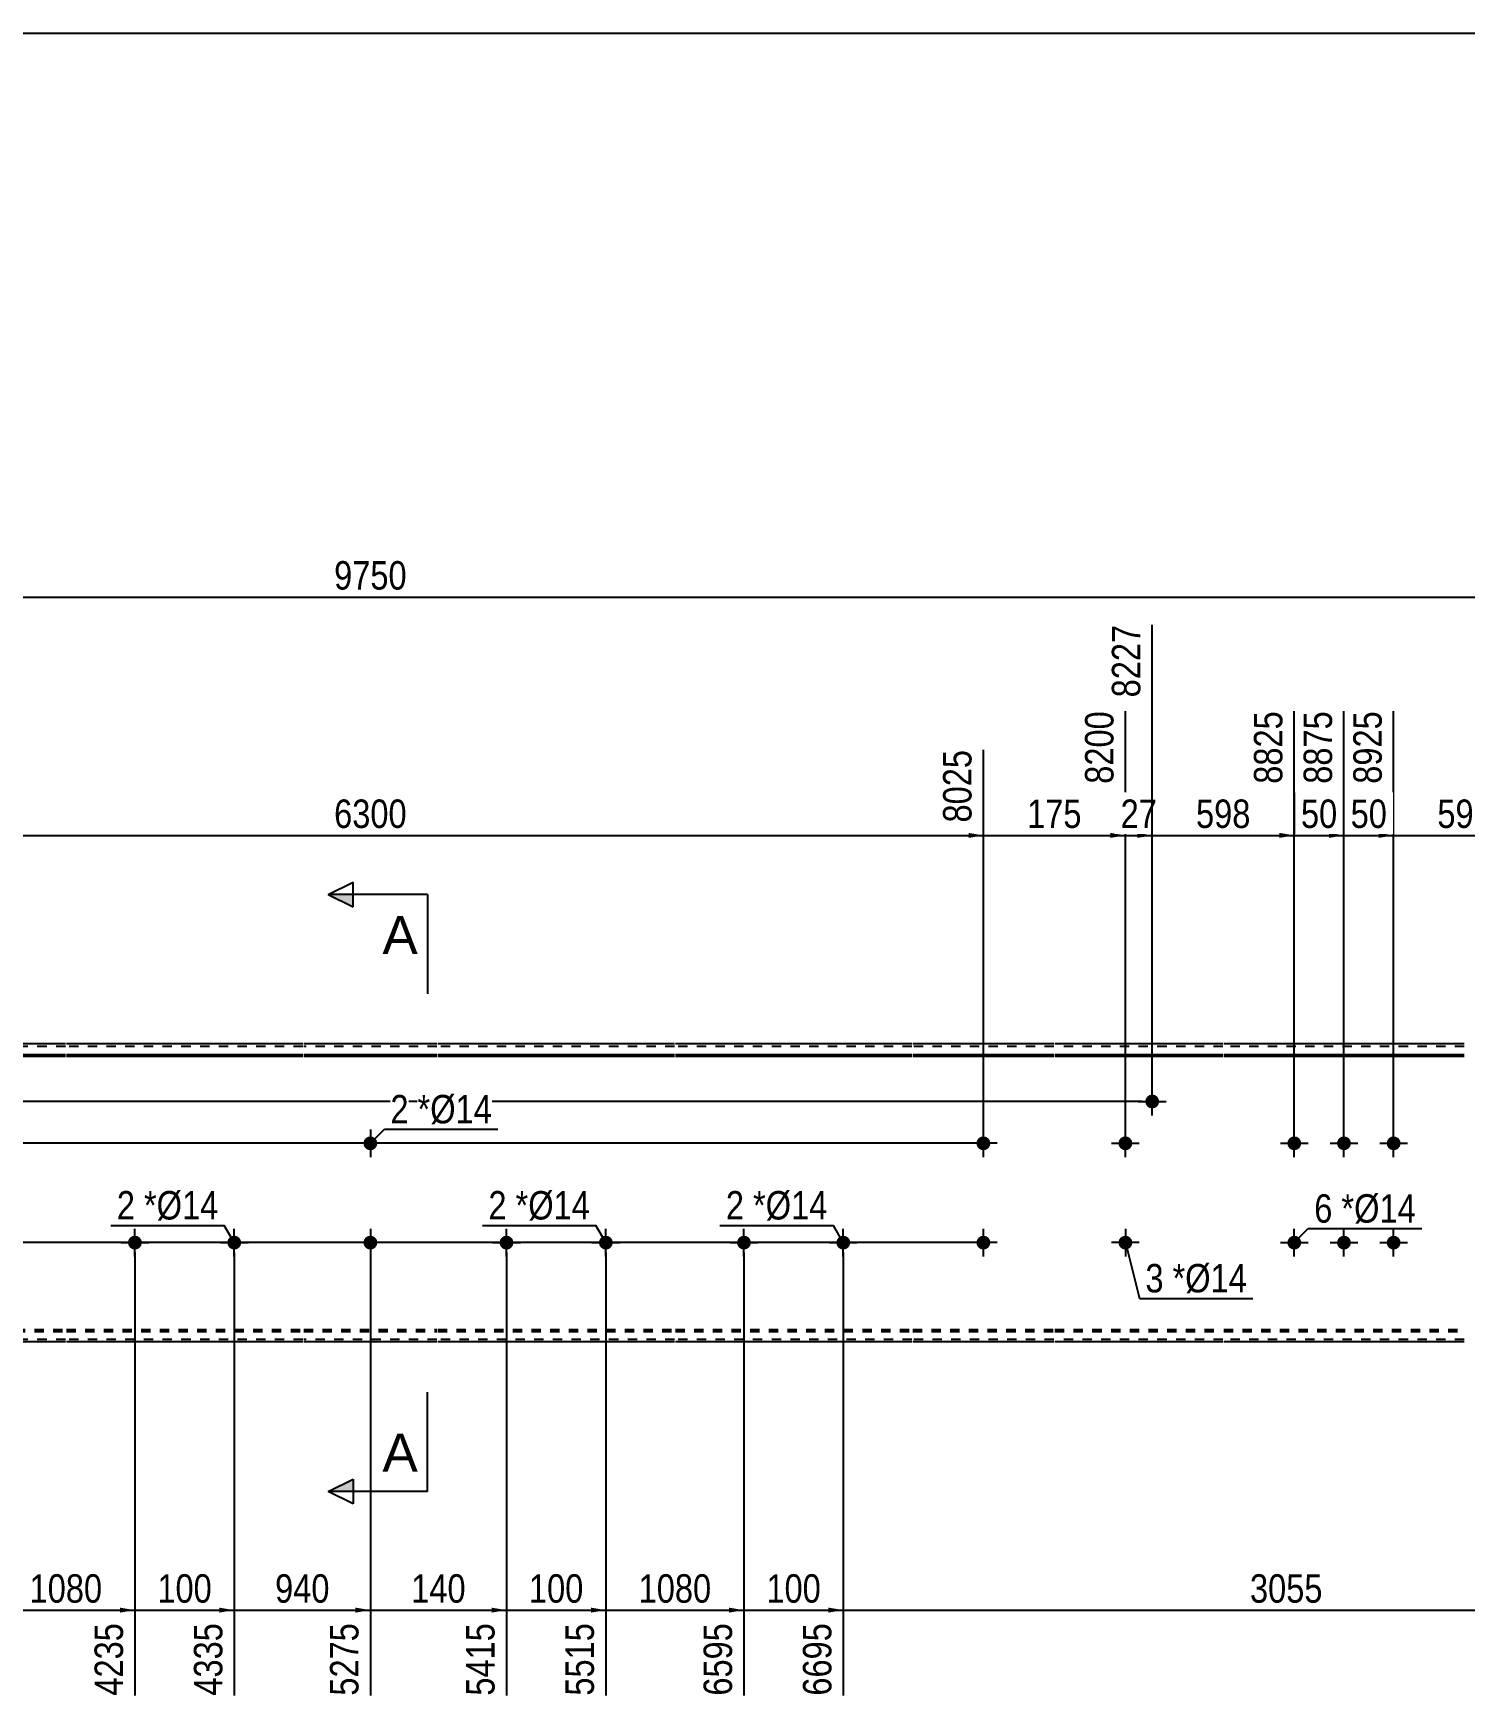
# Model space of a CAD drawing. Header units: millimetres. Extents: x -71 to 331, y -160 to 117.
# Drawn here: x 102.9 to 246.9, y -51.2 to 116.8 of the extents above; entities that cross this region are included whole.
import ezdxf

# ---------------------------------------------------------------- set-up
doc = ezdxf.new("R2010")
doc.units = ezdxf.units.MM
doc.linetypes.add('DXK_LINE_DOT1', pattern=[1.8814, 0.9407, -0.9407])
doc.styles.add('Arial', font='ARIAL.TTF', dxfattribs={"height": 0.2})
doc.styles.add('Arial Narrow', font='ARIALN.TTF', dxfattribs={"height": 0.2})

# ---------------------------------------------------------------- blocks, each defined once
blk = doc.blocks.new('Unknown-629084206-2176')
at = {"color": 5, "linetype": 'Continuous'}
blk.add_line((331.25, 116.75), (-68.75, 116.75), dxfattribs=at)
blk = doc.blocks.new('Part-629084206-1218 - 1203')
at = {"color": 2, "linetype": 'Continuous'}
for p, q in [((106.07, 15), (82.27, 15)), ((82.27, 13.94), (106.07, 13.94)), ((82.27, 13.76), (106.07, 13.76)), ((129.97, 15), (106.17, 15)), ((106.17, 13.94), (129.97, 13.94)), ((106.17, 13.76), (129.97, 13.76)), ((143.47, 15), (130.07, 15)), ((130.07, 13.94), (143.47, 13.94)), ((130.07, 13.76), (143.47, 13.76)), ((167.37, 15), (143.57, 15)), ((143.57, 13.94), (167.37, 13.94)), ((143.57, 13.76), (167.37, 13.76)), ((191.27, 15), (167.47, 15)), ((167.47, 13.94), (191.27, 13.94)), ((167.47, 13.76), (191.27, 13.76)), ((205.57, 15), (191.37, 15)), ((191.37, 13.94), (205.57, 13.94)), ((191.37, 13.76), (205.57, 13.76)), ((222.56, 15), (205.67, 15)), ((205.67, 13.94), (222.56, 13.94)), ((205.67, 13.76), (222.56, 13.76)), ((246.85, 15), (222.66, 15)), ((222.66, 13.94), (246.85, 13.94)), ((222.66, 13.76), (246.85, 13.76)), ((106.07, -15), (82.27, -15)), ((129.97, -15), (106.17, -15)), ((143.47, -15), (130.07, -15)), ((167.37, -15), (143.57, -15)), ((191.27, -15), (167.47, -15)), ((205.57, -15), (191.37, -15)), ((222.56, -15), (205.67, -15)), ((246.85, -15), (222.66, -15))]:
    blk.add_line(p, q, dxfattribs=at)
at = {"color": 7, "linetype": 'DXK_LINE_DOT1'}
for p, q in [((106.07, 14.75), (82.27, 14.75)), ((129.97, 14.75), (106.17, 14.75)), ((143.47, 14.75), (130.07, 14.75)), ((167.37, 14.75), (143.57, 14.75)), ((191.27, 14.75), (167.47, 14.75)), ((205.57, 14.75), (191.37, 14.75)), ((222.56, 14.75), (205.67, 14.75)), ((246.85, 14.75), (222.66, 14.75)), ((82.27, -13.76), (106.07, -13.76)), ((82.27, -13.94), (106.07, -13.94)), ((106.07, -14.75), (82.27, -14.75)), ((106.17, -13.76), (129.97, -13.76)), ((106.17, -13.94), (129.97, -13.94)), ((129.97, -14.75), (106.17, -14.75)), ((130.07, -13.76), (143.47, -13.76)), ((130.07, -13.94), (143.47, -13.94)), ((143.47, -14.75), (130.07, -14.75)), ((143.57, -13.76), (167.37, -13.76)), ((143.57, -13.94), (167.37, -13.94)), ((167.37, -14.75), (143.57, -14.75)), ((167.47, -13.76), (191.27, -13.76)), ((167.47, -13.94), (191.27, -13.94)), ((191.27, -14.75), (167.47, -14.75)), ((191.37, -13.76), (205.57, -13.76)), ((191.37, -13.94), (205.57, -13.94)), ((205.57, -14.75), (191.37, -14.75)), ((205.67, -13.76), (222.56, -13.76)), ((205.67, -13.94), (222.56, -13.94)), ((222.56, -14.75), (205.67, -14.75)), ((222.66, -13.76), (246.85, -13.76)), ((222.66, -13.94), (246.85, -13.94)), ((246.85, -14.75), (222.66, -14.75))]:
    blk.add_line(p, q, dxfattribs=at)
blk = doc.blocks.new('Bolt-629084206-1225 - 1203')
at = {"linetype": 'Continuous'}
for points in [[(113.07, -4.3, -1), (113.07, -5.7, -1)], [(123.07, -4.3, -1), (123.07, -5.7, -1)]]:
    blk.add_hatch(color=3, dxfattribs=at).paths.add_polyline_path(points)
at = {"color": 3, "linetype": 'Continuous'}
for p, q in [((111.67, -5), (114.47, -5)), ((113.07, -6.4), (113.07, -3.6)), ((121.67, -5), (124.47, -5)), ((123.07, -6.4), (123.07, -3.6))]:
    blk.add_line(p, q, dxfattribs=at)
blk = doc.blocks.new('Bolt-629084206-1226 - 1203')
at = {"linetype": 'Continuous'}
for points in [[(150.47, -4.3, -1), (150.47, -5.7, -1)], [(160.47, -4.3, -1), (160.47, -5.7, -1)]]:
    blk.add_hatch(color=3, dxfattribs=at).paths.add_polyline_path(points)
at = {"color": 3, "linetype": 'Continuous'}
for p, q in [((149.07, -5), (151.87, -5)), ((150.47, -6.4), (150.47, -3.6)), ((159.07, -5), (161.87, -5)), ((160.47, -6.4), (160.47, -3.6))]:
    blk.add_line(p, q, dxfattribs=at)
blk = doc.blocks.new('Bolt-629084206-1227 - 1203')
at = {"linetype": 'Continuous'}
for points in [[(174.37, -4.3, -1), (174.37, -5.7, -1)], [(184.37, -4.3, -1), (184.37, -5.7, -1)]]:
    blk.add_hatch(color=3, dxfattribs=at).paths.add_polyline_path(points)
at = {"color": 3, "linetype": 'Continuous'}
for p, q in [((172.97, -5), (175.77, -5)), ((174.37, -6.4), (174.37, -3.6)), ((182.97, -5), (185.77, -5)), ((184.37, -6.4), (184.37, -3.6))]:
    blk.add_line(p, q, dxfattribs=at)
blk = doc.blocks.new('Bolt-629084206-1232 - 1203')
at = {"linetype": 'Continuous'}
for points in [[(229.06, 5, -1), (230.46, 5, -1)], [(234.06, 5, -1), (235.46, 5, -1)], [(239.06, 5, -1), (240.46, 5, -1)], [(229.06, -5, -1), (230.46, -5, -1)], [(234.06, -5, -1), (235.46, -5, -1)], [(239.06, -5, -1), (240.46, -5, -1)]]:
    blk.add_hatch(color=3, dxfattribs=at).paths.add_polyline_path(points)
at = {"color": 3, "linetype": 'Continuous'}
for p, q in [((229.76, 3.6), (229.76, 6.4)), ((234.76, 3.6), (234.76, 6.4)), ((239.76, 3.6), (239.76, 6.4)), ((228.36, 5), (231.16, 5)), ((233.36, 5), (236.16, 5)), ((238.36, 5), (241.16, 5)), ((228.36, -5), (231.16, -5)), ((229.76, -6.4), (229.76, -3.6)), ((233.36, -5), (236.16, -5)), ((234.76, -6.4), (234.76, -3.6)), ((238.36, -5), (241.16, -5)), ((239.76, -6.4), (239.76, -3.6))]:
    blk.add_line(p, q, dxfattribs=at)
blk = doc.blocks.new('Bolt-629084206-1233 - 1203')
at = {"linetype": 'Continuous'}
blk.add_hatch(color=3, dxfattribs=at).paths.add_polyline_path([(214.76, 9.21, -1), (216.16, 9.21, -1)])
at = {"color": 3, "linetype": 'Continuous'}
for p, q in [((215.46, 7.81), (215.46, 10.61)), ((214.06, 9.21), (216.86, 9.21))]:
    blk.add_line(p, q, dxfattribs=at)
blk = doc.blocks.new('Bolt-629084206-1234 - 1203')
at = {"linetype": 'Continuous'}
blk.add_hatch(color=3, dxfattribs=at).paths.add_polyline_path([(212.06, 5, -1), (213.46, 5, -1)])
at = {"color": 3, "linetype": 'Continuous'}
for p, q in [((212.76, 3.6), (212.76, 6.4)), ((211.36, 5), (214.16, 5))]:
    blk.add_line(p, q, dxfattribs=at)
blk = doc.blocks.new('Bolt-629084206-1235 - 1203')
at = {"linetype": 'Continuous'}
blk.add_hatch(color=3, dxfattribs=at).paths.add_polyline_path([(213.46, -5, -1), (212.06, -5, -1)])
at = {"color": 3, "linetype": 'Continuous'}
for p, q in [((214.16, -5), (211.36, -5)), ((212.76, -3.6), (212.76, -6.4))]:
    blk.add_line(p, q, dxfattribs=at)
blk = doc.blocks.new('Bolt-629084206-1239 - 1203')
at = {"linetype": 'Continuous'}
for points in [[(197.77, 5, -1), (199.17, 5, -1)], [(270.34, 5, -1), (271.74, 5, -1)]]:
    blk.add_hatch(color=3, dxfattribs=at).paths.add_polyline_path(points)
at = {"color": 3, "linetype": 'Continuous'}
for p, q in [((198.47, 3.6), (198.47, 6.4)), ((271.04, 3.6), (271.04, 6.4)), ((199.87, 5), (197.07, 5)), ((272.44, 5), (269.64, 5))]:
    blk.add_line(p, q, dxfattribs=at)
blk = doc.blocks.new('Bolt-629084206-1240 - 1203')
at = {"linetype": 'Continuous'}
for points in [[(197.77, -5, -1), (199.17, -5, -1)], [(270.34, -5, -1), (271.74, -5, -1)]]:
    blk.add_hatch(color=3, dxfattribs=at).paths.add_polyline_path(points)
at = {"color": 3, "linetype": 'Continuous'}
for p, q in [((199.87, -5), (197.07, -5)), ((198.47, -6.4), (198.47, -3.6)), ((272.44, -5), (269.64, -5)), ((271.04, -6.4), (271.04, -3.6))]:
    blk.add_line(p, q, dxfattribs=at)
blk = doc.blocks.new('Bolt-629084206-1241 - 1203')
at = {"linetype": 'Continuous'}
for points in [[(137.47, 5, -1), (136.07, 5, -1)], [(137.47, -5, -1), (136.07, -5, -1)]]:
    blk.add_hatch(color=3, dxfattribs=at).paths.add_polyline_path(points)
at = {"color": 3, "linetype": 'Continuous'}
for p, q in [((136.77, 6.4), (136.77, 3.6)), ((138.17, 5), (135.37, 5)), ((138.17, -5), (135.37, -5)), ((136.77, -3.6), (136.77, -6.4))]:
    blk.add_line(p, q, dxfattribs=at)
blk = doc.blocks.new('StraightDimension-629084206-1297 - 1203')
at = {"linetype": 'Continuous'}
blk.add_hatch(color=7, dxfattribs=at).paths.add_polyline_path([(233.26, 36.25), (234.76, 36), (233.26, 35.75)])
at = {"color": 7, "linetype": 'Continuous'}
for p, q in [((229.76, 6), (229.76, 48.51)), ((234.76, 6), (234.76, 48.51)), ((229.76, 36), (234.76, 36))]:
    blk.add_line(p, q, dxfattribs=at)
at = {"color": 0}
blk.add_wipeout([(234.68, 36.15), (234.68, 40.35), (229.83, 40.35), (229.83, 36.15)], dxfattribs=at)
at = {"color": 3, "style": 'Arial Narrow'}
blk.add_text('50', height=2.863, dxfattribs=at).set_placement((230.43, 36.75))
at = {"color": 0, "linetype": 'Continuous'}
blk.add_wipeout([(234.16, 49.11), (229.96, 49.11), (229.96, 40.6), (234.16, 40.6)], dxfattribs=at)
at = {"color": 3, "linetype": 'Continuous', "style": 'Arial Narrow'}
blk.add_text('8875', height=2.863, rotation=90.0002, dxfattribs=at).set_placement((233.56, 41.2))
blk = doc.blocks.new('StraightDimension-629084206-1301 - 1203')
at = {"linetype": 'Continuous'}
blk.add_hatch(color=7, dxfattribs=at).paths.add_polyline_path([(196.97, 36.25), (198.47, 36), (196.97, 35.75)])
at = {"color": 7, "linetype": 'Continuous'}
for p, q in [((75.08, 6), (75.08, 48.51)), ((198.47, 6), (198.47, 44.61)), ((75.08, 36), (198.47, 36))]:
    blk.add_line(p, q, dxfattribs=at)
at = {"color": 0, "linetype": 'Continuous'}
blk.add_wipeout([(197.87, 45.21), (193.67, 45.21), (193.67, 36.7), (197.87, 36.7)], dxfattribs=at)
at = {"color": 0}
blk.add_wipeout([(141.03, 36.15), (141.03, 40.35), (132.52, 40.35), (132.52, 36.15)], dxfattribs=at)
at = {"color": 3, "linetype": 'Continuous', "style": 'Arial Narrow'}
blk.add_text('8025', height=2.863, rotation=90.0002, dxfattribs=at).set_placement((197.27, 37.3))
at = {"color": 3, "style": 'Arial Narrow'}
blk.add_text('6300', height=2.863, dxfattribs=at).set_placement((133.12, 36.75))
blk = doc.blocks.new('StraightDimension-629084206-1300 - 1203')
at = {"linetype": 'Continuous'}
blk.add_hatch(color=7, dxfattribs=at).paths.add_polyline_path([(211.26, 36.25), (212.76, 36), (211.26, 35.75)])
at = {"color": 7, "linetype": 'Continuous'}
for p, q in [((212.76, 6), (212.76, 48.51)), ((198.47, 6), (198.47, 44.61)), ((198.47, 36), (212.76, 36))]:
    blk.add_line(p, q, dxfattribs=at)
at = {"color": 0}
blk.add_wipeout([(208.96, 36.15), (208.96, 40.35), (202.27, 40.35), (202.27, 36.15)], dxfattribs=at)
at = {"color": 3, "style": 'Arial Narrow'}
blk.add_text('175', height=2.863, dxfattribs=at).set_placement((202.87, 36.75))
at = {"color": 0, "linetype": 'Continuous'}
blk.add_wipeout([(212.16, 49.11), (207.96, 49.11), (207.96, 40.6), (212.16, 40.6)], dxfattribs=at)
at = {"color": 3, "linetype": 'Continuous', "style": 'Arial Narrow'}
blk.add_text('8200', height=2.863, rotation=90.0002, dxfattribs=at).set_placement((211.56, 41.2))
blk = doc.blocks.new('StraightDimension-629084206-1299 - 1203')
at = {"linetype": 'Continuous'}
blk.add_hatch(color=7, dxfattribs=at).paths.add_polyline_path([(213.96, 36.25), (215.46, 36), (213.96, 35.75)])
at = {"color": 7, "linetype": 'Continuous'}
for p, q in [((215.46, 10.21), (215.46, 57.21)), ((212.76, 6), (212.76, 48.51)), ((212.76, 36), (215.46, 36))]:
    blk.add_line(p, q, dxfattribs=at)
at = {"color": 0, "linetype": 'Continuous'}
blk.add_wipeout([(214.86, 57.81), (210.66, 57.81), (210.66, 49.3), (214.86, 49.3)], dxfattribs=at)
at = {"color": 0}
blk.add_wipeout([(216.54, 36.15), (216.54, 40.35), (211.68, 40.35), (211.68, 36.15)], dxfattribs=at)
at = {"color": 3, "linetype": 'Continuous', "style": 'Arial Narrow'}
blk.add_text('8227', height=2.863, rotation=90.0002, dxfattribs=at).set_placement((214.26, 49.9))
at = {"color": 3, "style": 'Arial Narrow'}
blk.add_text('27', height=2.863, dxfattribs=at).set_placement((212.28, 36.75))
blk = doc.blocks.new('StraightDimension-629084206-1298 - 1203')
at = {"linetype": 'Continuous'}
blk.add_hatch(color=7, dxfattribs=at).paths.add_polyline_path([(228.26, 36.25), (229.76, 36), (228.26, 35.75)])
at = {"color": 7, "linetype": 'Continuous'}
for p, q in [((215.46, 10.21), (215.46, 57.21)), ((229.76, 6), (229.76, 48.51)), ((215.46, 36), (229.76, 36))]:
    blk.add_line(p, q, dxfattribs=at)
at = {"color": 0}
blk.add_wipeout([(225.95, 36.15), (225.95, 40.35), (219.27, 40.35), (219.27, 36.15)], dxfattribs=at)
at = {"color": 3, "style": 'Arial Narrow'}
blk.add_text('598', height=2.863, dxfattribs=at).set_placement((219.87, 36.75))
at = {"color": 0, "linetype": 'Continuous'}
blk.add_wipeout([(229.16, 49.11), (224.96, 49.11), (224.96, 40.6), (229.16, 40.6)], dxfattribs=at)
at = {"color": 3, "linetype": 'Continuous', "style": 'Arial Narrow'}
blk.add_text('8825', height=2.863, rotation=90.0002, dxfattribs=at).set_placement((228.56, 41.2))
blk = doc.blocks.new('StraightDimension-629084206-1386 - 1203')
at = {"linetype": 'Continuous'}
blk.add_hatch(color=7, dxfattribs=at).paths.add_polyline_path([(182.87, -41.75), (184.37, -42), (182.87, -42.25)])
at = {"color": 7, "linetype": 'Continuous'}
for p, q in [((174.37, -6), (174.37, -50.61)), ((184.37, -6), (184.37, -50.61)), ((174.37, -42), (184.37, -42))]:
    blk.add_line(p, q, dxfattribs=at)
at = {"color": 0}
blk.add_wipeout([(182.71, -41.85), (182.71, -37.65), (176.03, -37.65), (176.03, -41.85)], dxfattribs=at)
at = {"color": 0, "linetype": 'Continuous'}
blk.add_wipeout([(183.77, -42.7), (179.57, -42.7), (179.57, -51.21), (183.77, -51.21)], dxfattribs=at)
at = {"color": 3, "style": 'Arial Narrow'}
blk.add_text('100', height=2.863, dxfattribs=at).set_placement((176.63, -41.25))
at = {"color": 3, "linetype": 'Continuous', "style": 'Arial Narrow'}
blk.add_text('6695', height=2.863, rotation=90.0002, dxfattribs=at).set_placement((183.17, -50.61))
blk = doc.blocks.new('StraightDimension-629084206-1295 - 1203')
at = {"linetype": 'Continuous'}
blk.add_hatch(color=7, dxfattribs=at).paths.add_polyline_path([(252.55, 36.25), (254.05, 36), (252.55, 35.75)])
at = {"color": 7, "linetype": 'Continuous'}
for p, q in [((239.76, 6), (239.76, 48.51)), ((254.05, 10.21), (254.05, 48.51)), ((239.76, 36), (254.05, 36))]:
    blk.add_line(p, q, dxfattribs=at)
at = {"color": 0}
blk.add_wipeout([(250.25, 36.15), (250.25, 40.35), (243.56, 40.35), (243.56, 36.15)], dxfattribs=at)
at = {"color": 3, "style": 'Arial Narrow'}
blk.add_text('598', height=2.863, dxfattribs=at).set_placement((244.16, 36.75))
at = {"color": 0, "linetype": 'Continuous'}
blk.add_wipeout([(253.45, 49.11), (249.25, 49.11), (249.25, 40.6), (253.45, 40.6)], dxfattribs=at)
at = {"color": 3, "linetype": 'Continuous', "style": 'Arial Narrow'}
blk.add_text('9523', height=2.863, rotation=90.0002, dxfattribs=at).set_placement((252.85, 41.2))
blk = doc.blocks.new('StraightDimension-629084206-1296 - 1203')
at = {"linetype": 'Continuous'}
blk.add_hatch(color=7, dxfattribs=at).paths.add_polyline_path([(238.26, 36.25), (239.76, 36), (238.26, 35.75)])
at = {"color": 7, "linetype": 'Continuous'}
for p, q in [((234.76, 6), (234.76, 48.51)), ((239.76, 6), (239.76, 48.51)), ((234.76, 36), (239.76, 36))]:
    blk.add_line(p, q, dxfattribs=at)
at = {"color": 0}
blk.add_wipeout([(239.68, 36.15), (239.68, 40.35), (234.83, 40.35), (234.83, 36.15)], dxfattribs=at)
at = {"color": 3, "style": 'Arial Narrow'}
blk.add_text('50', height=2.863, dxfattribs=at).set_placement((235.43, 36.75))
at = {"color": 0, "linetype": 'Continuous'}
blk.add_wipeout([(239.16, 49.11), (234.96, 49.11), (234.96, 40.6), (239.16, 40.6)], dxfattribs=at)
at = {"color": 3, "linetype": 'Continuous', "style": 'Arial Narrow'}
blk.add_text('8925', height=2.863, rotation=90.0002, dxfattribs=at).set_placement((238.56, 41.2))
blk = doc.blocks.new('StraightDimension-629084206-1385 - 1203')
at = {"linetype": 'Continuous'}
blk.add_hatch(color=7, dxfattribs=at).paths.add_polyline_path([(272.04, -41.75), (273.54, -42), (272.04, -42.25)])
at = {"color": 7, "linetype": 'Continuous'}
for p, q in [((184.37, -6), (184.37, -50.61)), ((273.54, -16), (273.54, -50.61)), ((184.37, -42), (273.54, -42))]:
    blk.add_line(p, q, dxfattribs=at)
at = {"color": 0}
blk.add_wipeout([(233.21, -41.85), (233.21, -37.65), (224.7, -37.65), (224.7, -41.85)], dxfattribs=at)
at = {"color": 0, "linetype": 'Continuous'}
blk.add_wipeout([(272.94, -42.7), (268.74, -42.7), (268.74, -51.21), (272.94, -51.21)], dxfattribs=at)
at = {"color": 3, "style": 'Arial Narrow'}
blk.add_text('3055', height=2.863, dxfattribs=at).set_placement((225.3, -41.25))
at = {"color": 3, "linetype": 'Continuous', "style": 'Arial Narrow'}
blk.add_text('9750', height=2.863, rotation=90.0002, dxfattribs=at).set_placement((272.34, -50.61))
blk = doc.blocks.new('StraightDimension-629084206-1387 - 1203')
at = {"linetype": 'Continuous'}
blk.add_hatch(color=7, dxfattribs=at).paths.add_polyline_path([(172.87, -41.75), (174.37, -42), (172.87, -42.25)])
at = {"color": 7, "linetype": 'Continuous'}
for p, q in [((160.47, -6), (160.47, -50.61)), ((174.37, -6), (174.37, -50.61)), ((160.47, -42), (174.37, -42))]:
    blk.add_line(p, q, dxfattribs=at)
at = {"color": 0}
blk.add_wipeout([(171.68, -41.85), (171.68, -37.65), (163.17, -37.65), (163.17, -41.85)], dxfattribs=at)
at = {"color": 0, "linetype": 'Continuous'}
blk.add_wipeout([(173.77, -42.7), (169.57, -42.7), (169.57, -51.21), (173.77, -51.21)], dxfattribs=at)
at = {"color": 3, "style": 'Arial Narrow'}
blk.add_text('1080', height=2.863, dxfattribs=at).set_placement((163.77, -41.25))
at = {"color": 3, "linetype": 'Continuous', "style": 'Arial Narrow'}
blk.add_text('6595', height=2.863, rotation=90.0002, dxfattribs=at).set_placement((173.17, -50.61))
blk = doc.blocks.new('StraightDimension-629084206-1388 - 1203')
at = {"linetype": 'Continuous'}
blk.add_hatch(color=7, dxfattribs=at).paths.add_polyline_path([(158.97, -41.75), (160.47, -42), (158.97, -42.25)])
at = {"color": 7, "linetype": 'Continuous'}
for p, q in [((150.47, -6), (150.47, -50.61)), ((160.47, -6), (160.47, -50.61)), ((150.47, -42), (160.47, -42))]:
    blk.add_line(p, q, dxfattribs=at)
at = {"color": 0}
blk.add_wipeout([(158.81, -41.85), (158.81, -37.65), (152.13, -37.65), (152.13, -41.85)], dxfattribs=at)
at = {"color": 0, "linetype": 'Continuous'}
blk.add_wipeout([(159.87, -42.7), (155.67, -42.7), (155.67, -51.21), (159.87, -51.21)], dxfattribs=at)
at = {"color": 3, "style": 'Arial Narrow'}
blk.add_text('100', height=2.863, dxfattribs=at).set_placement((152.73, -41.25))
at = {"color": 3, "linetype": 'Continuous', "style": 'Arial Narrow'}
blk.add_text('5515', height=2.863, rotation=90.0002, dxfattribs=at).set_placement((159.27, -50.61))
blk = doc.blocks.new('StraightDimension-629084206-1389 - 1203')
at = {"linetype": 'Continuous'}
blk.add_hatch(color=7, dxfattribs=at).paths.add_polyline_path([(148.97, -41.75), (150.47, -42), (148.97, -42.25)])
at = {"color": 7, "linetype": 'Continuous'}
for p, q in [((136.77, -6), (136.77, -50.61)), ((150.47, -6), (150.47, -50.61)), ((136.77, -42), (150.47, -42))]:
    blk.add_line(p, q, dxfattribs=at)
at = {"color": 0}
blk.add_wipeout([(146.96, -41.85), (146.96, -37.65), (140.28, -37.65), (140.28, -41.85)], dxfattribs=at)
at = {"color": 0, "linetype": 'Continuous'}
blk.add_wipeout([(149.87, -42.7), (145.67, -42.7), (145.67, -51.21), (149.87, -51.21)], dxfattribs=at)
at = {"color": 3, "style": 'Arial Narrow'}
blk.add_text('140', height=2.863, dxfattribs=at).set_placement((140.88, -41.25))
at = {"color": 3, "linetype": 'Continuous', "style": 'Arial Narrow'}
blk.add_text('5415', height=2.863, rotation=90.0002, dxfattribs=at).set_placement((149.27, -50.61))
blk = doc.blocks.new('StraightDimension-629084206-1390 - 1203')
at = {"linetype": 'Continuous'}
blk.add_hatch(color=7, dxfattribs=at).paths.add_polyline_path([(135.27, -41.75), (136.77, -42), (135.27, -42.25)])
at = {"color": 7, "linetype": 'Continuous'}
for p, q in [((123.07, -6), (123.07, -50.61)), ((136.77, -6), (136.77, -50.61)), ((123.07, -42), (136.77, -42))]:
    blk.add_line(p, q, dxfattribs=at)
at = {"color": 0}
blk.add_wipeout([(133.26, -41.85), (133.26, -37.65), (126.58, -37.65), (126.58, -41.85)], dxfattribs=at)
at = {"color": 0, "linetype": 'Continuous'}
blk.add_wipeout([(136.17, -42.7), (131.97, -42.7), (131.97, -51.21), (136.17, -51.21)], dxfattribs=at)
at = {"color": 3, "style": 'Arial Narrow'}
blk.add_text('940', height=2.863, dxfattribs=at).set_placement((127.18, -41.25))
at = {"color": 3, "linetype": 'Continuous', "style": 'Arial Narrow'}
blk.add_text('5275', height=2.863, rotation=90.0002, dxfattribs=at).set_placement((135.57, -50.61))
blk = doc.blocks.new('StraightDimension-629084206-1391 - 1203')
at = {"linetype": 'Continuous'}
blk.add_hatch(color=7, dxfattribs=at).paths.add_polyline_path([(121.57, -41.75), (123.07, -42), (121.57, -42.25)])
at = {"color": 7, "linetype": 'Continuous'}
for p, q in [((113.07, -6), (113.07, -50.61)), ((123.07, -6), (123.07, -50.61)), ((113.07, -42), (123.07, -42))]:
    blk.add_line(p, q, dxfattribs=at)
at = {"color": 0}
blk.add_wipeout([(121.41, -41.85), (121.41, -37.65), (114.73, -37.65), (114.73, -41.85)], dxfattribs=at)
at = {"color": 0, "linetype": 'Continuous'}
blk.add_wipeout([(122.47, -42.7), (118.27, -42.7), (118.27, -51.21), (122.47, -51.21)], dxfattribs=at)
at = {"color": 3, "style": 'Arial Narrow'}
blk.add_text('100', height=2.863, dxfattribs=at).set_placement((115.33, -41.25))
at = {"color": 3, "linetype": 'Continuous', "style": 'Arial Narrow'}
blk.add_text('4335', height=2.863, rotation=90.0002, dxfattribs=at).set_placement((121.87, -50.61))
blk = doc.blocks.new('StraightDimension-629084206-1392 - 1203')
at = {"linetype": 'Continuous'}
blk.add_hatch(color=7, dxfattribs=at).paths.add_polyline_path([(111.57, -41.75), (113.07, -42), (111.57, -42.25)])
at = {"color": 7, "linetype": 'Continuous'}
for p, q in [((99.17, -6), (99.17, -50.61)), ((113.07, -6), (113.07, -50.61)), ((99.17, -42), (113.07, -42))]:
    blk.add_line(p, q, dxfattribs=at)
at = {"color": 0}
blk.add_wipeout([(110.38, -41.85), (110.38, -37.65), (101.87, -37.65), (101.87, -41.85)], dxfattribs=at)
at = {"color": 0, "linetype": 'Continuous'}
blk.add_wipeout([(112.47, -42.7), (108.27, -42.7), (108.27, -51.21), (112.47, -51.21)], dxfattribs=at)
at = {"color": 3, "style": 'Arial Narrow'}
blk.add_text('1080', height=2.863, dxfattribs=at).set_placement((102.47, -41.25))
at = {"color": 3, "linetype": 'Continuous', "style": 'Arial Narrow'}
blk.add_text('4235', height=2.863, rotation=90.0002, dxfattribs=at).set_placement((111.87, -50.61))
blk = doc.blocks.new('StraightDimension-629084206-1425 - 1203')
at = {"color": 7, "linetype": 'Continuous'}
blk.add_line((214.46, 9.21), (-14.25, 9.21), dxfattribs=at)
blk = doc.blocks.new('StraightDimension-629084206-1426 - 1203')
at = {"color": 7, "linetype": 'Continuous'}
for p, q in [((214.46, 9.21), (-14.25, 9.21)), ((197.47, 5), (-14.25, 5))]:
    blk.add_line(p, q, dxfattribs=at)
blk = doc.blocks.new('StraightDimension-629084206-1427 - 1203')
at = {"linetype": 'Continuous'}
for points in [[(-12.25, 3.5), (-12, 5), (-11.75, 3.5)], [(-11.75, -3.5), (-12, -5), (-12.25, -3.5)]]:
    blk.add_hatch(color=7, dxfattribs=at).paths.add_polyline_path(points)
at = {"color": 7, "linetype": 'Continuous'}
for p, q in [((197.47, 5), (-14.25, 5)), ((-12, -5), (-12, 5)), ((197.47, -5), (-14.25, -5))]:
    blk.add_line(p, q, dxfattribs=at)
at = {"color": 0}
blk.add_wipeout([(-12.15, 3.34), (-16.35, 3.34), (-16.35, -3.34), (-12.15, -3.34)], dxfattribs=at)
at = {"color": 3, "style": 'Arial Narrow'}
blk.add_text('100', height=2.863, rotation=90.0002, dxfattribs=at).set_placement((-12.75, -2.74))
blk = doc.blocks.new('StraightDimension-629084206-1428 - 1203')
at = {"linetype": 'Continuous'}
for points in [[(-12.25, -6.5), (-12, -5), (-11.75, -6.5)], [(-11.75, -13.5), (-12, -15), (-12.25, -13.5)]]:
    blk.add_hatch(color=7, dxfattribs=at).paths.add_polyline_path(points)
at = {"color": 7, "linetype": 'Continuous'}
for p, q in [((197.47, -5), (-14.25, -5)), ((-12, -15), (-12, -5)), ((-1, -15), (-14.25, -15))]:
    blk.add_line(p, q, dxfattribs=at)
at = {"color": 0}
blk.add_wipeout([(-12.15, -6.66), (-16.35, -6.66), (-16.35, -13.34), (-12.15, -13.34)], dxfattribs=at)
at = {"color": 3, "style": 'Arial Narrow'}
blk.add_text('100', height=2.863, rotation=90.0002, dxfattribs=at).set_placement((-12.75, -12.74))
blk = doc.blocks.new('StraightDimension-629084206-1467 - 1203')
at = {"color": 7, "linetype": 'Continuous'}
blk.add_line((0, 60), (273.54, 60), dxfattribs=at)
at = {"color": 0}
blk.add_wipeout([(141.03, 60.15), (141.03, 64.35), (132.52, 64.35), (132.52, 60.15)], dxfattribs=at)
at = {"color": 3, "style": 'Arial Narrow'}
blk.add_text('9750', height=2.863, dxfattribs=at).set_placement((133.12, 60.75))
blk = doc.blocks.new('Mark-629084206-1520 - 1203')
at = {"color": 0}
for points in [[(150.48, -2.67), (150.48, 0.33), (148.65, 0.33), (148.65, -2.67)], [(152.66, -2.67), (152.66, 0.33), (151.38, 0.33), (151.38, -2.67)]]:
    blk.add_wipeout(points, dxfattribs=at)
for points in [[(150.48, -2.67), (150.48, 0.33), (148.65, 0.33), (148.65, -2.67)], [(152.66, -2.67), (152.66, 0.33), (151.38, 0.33), (151.38, -2.67)]]:
    blk.add_wipeout(points, dxfattribs=at)
at = {"color": 3, "style": 'Arial Narrow'}
blk.add_text('2', height=2.86, dxfattribs=at).set_placement((148.65, -2.67))
at = {"color": 0}
blk.add_wipeout([(158.87, -2.67), (158.87, 0.33), (152.66, 0.33), (152.66, -2.67)], dxfattribs=at)
blk.add_wipeout([(158.87, -2.67), (158.87, 0.33), (152.66, 0.33), (152.66, -2.67)], dxfattribs=at)
at = {"color": 7, "linetype": 'Continuous'}
for p in [(148.05, -3.27), (160.47, -5)]:
    blk.add_line(p, (159.47, -3.27), dxfattribs=at)
at = {"color": 3, "style": 'Arial Narrow'}
for s, height, p in [('*', 2.86, (151.38, -2.67)), ('Ø14', 2.863, (152.66, -2.67))]:
    blk.add_text(s, height=height, dxfattribs=at).set_placement(p)
blk = doc.blocks.new('SectionMark-629084206-1290 - 1203')
at = {"linetype": 'Continuous'}
for points in [[(135.03, 30.05), (135.03, 28.8), (132.53, 30.05)], [(135.03, -28.8), (135.03, -30.05), (132.53, -30.05)]]:
    blk.add_hatch(color=30, dxfattribs=at).paths.add_polyline_path(points)
at = {"color": 30, "linetype": 'Continuous'}
for p, q in [((132.53, 30.05), (135.03, 31.3)), ((135.03, 28.8), (135.03, 31.3)), ((142.53, 30.05), (132.53, 30.05)), ((132.53, 30.05), (135.03, 28.8)), ((142.53, 30.05), (142.53, 20.05)), ((142.53, -30.05), (142.53, -20.05)), ((132.53, -30.05), (135.03, -28.8)), ((142.53, -30.05), (132.53, -30.05)), ((135.03, -31.3), (132.53, -30.05)), ((135.03, -28.8), (135.03, -31.3))]:
    blk.add_line(p, q, dxfattribs=at)
at = {"color": 0, "linetype": 'Continuous'}
for points in [[(141.53, 24.05), (141.53, 28.05), (137.98, 28.05), (137.98, 24.05)], [(141.53, -28.05), (141.53, -24.05), (137.98, -24.05), (137.98, -28.05)]]:
    blk.add_wipeout(points, dxfattribs=at)
at = {"color": 96, "linetype": 'Continuous', "style": 'Arial'}
for p in [(137.98, 24.05), (137.98, -28.05)]:
    blk.add_text('A', height=3.82, dxfattribs=at).set_placement(p)
blk = doc.blocks.new('MarkSet-629084206-1501 - 1203')
at = {"color": 0}
for points in [[(216.61, -10.01), (216.61, -7.01), (214.78, -7.01), (214.78, -10.01)], [(218.78, -10.01), (218.78, -7.01), (217.51, -7.01), (217.51, -10.01)]]:
    blk.add_wipeout(points, dxfattribs=at)
for points in [[(216.61, -10.01), (216.61, -7.01), (214.78, -7.01), (214.78, -10.01)], [(218.78, -10.01), (218.78, -7.01), (217.51, -7.01), (217.51, -10.01)]]:
    blk.add_wipeout(points, dxfattribs=at)
at = {"color": 7, "linetype": 'Continuous'}
blk.add_line((212.76, -5), (214.18, -10.61), dxfattribs=at)
at = {"color": 3, "style": 'Arial Narrow'}
blk.add_text('3', height=2.86, dxfattribs=at).set_placement((214.78, -10.01))
at = {"color": 0}
blk.add_wipeout([(225, -10.01), (225, -7.01), (218.78, -7.01), (218.78, -10.01)], dxfattribs=at)
blk.add_wipeout([(225, -10.01), (225, -7.01), (218.78, -7.01), (218.78, -10.01)], dxfattribs=at)
at = {"color": 7, "linetype": 'Continuous'}
blk.add_line((214.18, -10.61), (225.6, -10.61), dxfattribs=at)
at = {"color": 3, "style": 'Arial Narrow'}
for s, height, p in [('*', 2.86, (217.51, -10.01)), ('Ø14', 2.863, (218.78, -10.01))]:
    blk.add_text(s, height=height, dxfattribs=at).set_placement(p)
blk = doc.blocks.new('Mark-629084206-1519 - 1203')
at = {"color": 0}
for points in [[(113.08, -2.67), (113.08, 0.33), (111.25, 0.33), (111.25, -2.67)], [(115.26, -2.67), (115.26, 0.33), (113.98, 0.33), (113.98, -2.67)]]:
    blk.add_wipeout(points, dxfattribs=at)
for points in [[(113.08, -2.67), (113.08, 0.33), (111.25, 0.33), (111.25, -2.67)], [(115.26, -2.67), (115.26, 0.33), (113.98, 0.33), (113.98, -2.67)]]:
    blk.add_wipeout(points, dxfattribs=at)
at = {"color": 3, "style": 'Arial Narrow'}
blk.add_text('2', height=2.86, dxfattribs=at).set_placement((111.25, -2.67))
at = {"color": 0}
blk.add_wipeout([(121.47, -2.67), (121.47, 0.33), (115.26, 0.33), (115.26, -2.67)], dxfattribs=at)
blk.add_wipeout([(121.47, -2.67), (121.47, 0.33), (115.26, 0.33), (115.26, -2.67)], dxfattribs=at)
at = {"color": 7, "linetype": 'Continuous'}
for p in [(110.65, -3.27), (123.07, -5)]:
    blk.add_line(p, (122.07, -3.27), dxfattribs=at)
at = {"color": 3, "style": 'Arial Narrow'}
for s, height, p in [('*', 2.86, (113.98, -2.67)), ('Ø14', 2.863, (115.26, -2.67))]:
    blk.add_text(s, height=height, dxfattribs=at).set_placement(p)
blk = doc.blocks.new('Mark-629084206-1521 - 1203')
at = {"color": 0}
for points in [[(174.38, -2.67), (174.38, 0.33), (172.55, 0.33), (172.55, -2.67)], [(176.56, -2.67), (176.56, 0.33), (175.28, 0.33), (175.28, -2.67)]]:
    blk.add_wipeout(points, dxfattribs=at)
for points in [[(174.38, -2.67), (174.38, 0.33), (172.55, 0.33), (172.55, -2.67)], [(176.56, -2.67), (176.56, 0.33), (175.28, 0.33), (175.28, -2.67)]]:
    blk.add_wipeout(points, dxfattribs=at)
at = {"color": 3, "style": 'Arial Narrow'}
blk.add_text('2', height=2.86, dxfattribs=at).set_placement((172.55, -2.67))
at = {"color": 0}
blk.add_wipeout([(182.77, -2.67), (182.77, 0.33), (176.56, 0.33), (176.56, -2.67)], dxfattribs=at)
blk.add_wipeout([(182.77, -2.67), (182.77, 0.33), (176.56, 0.33), (176.56, -2.67)], dxfattribs=at)
at = {"color": 7, "linetype": 'Continuous'}
for p in [(171.95, -3.27), (184.37, -5)]:
    blk.add_line(p, (183.37, -3.27), dxfattribs=at)
at = {"color": 3, "style": 'Arial Narrow'}
for s, height, p in [('*', 2.86, (175.28, -2.67)), ('Ø14', 2.863, (176.56, -2.67))]:
    blk.add_text(s, height=height, dxfattribs=at).set_placement(p)
blk = doc.blocks.new('Mark-629084206-1522 - 1203')
at = {"color": 0}
for points in [[(233.6, -2.99), (233.6, 0.01), (231.77, 0.01), (231.77, -2.99)], [(235.78, -2.99), (235.78, 0.01), (234.5, 0.01), (234.5, -2.99)]]:
    blk.add_wipeout(points, dxfattribs=at)
for points in [[(233.6, -2.99), (233.6, 0.01), (231.77, 0.01), (231.77, -2.99)], [(235.78, -2.99), (235.78, 0.01), (234.5, 0.01), (234.5, -2.99)]]:
    blk.add_wipeout(points, dxfattribs=at)
at = {"color": 7, "linetype": 'Continuous'}
blk.add_line((229.76, -5), (231.17, -3.59), dxfattribs=at)
at = {"color": 3, "style": 'Arial Narrow'}
blk.add_text('6', height=2.86, dxfattribs=at).set_placement((231.77, -2.99))
at = {"color": 0}
blk.add_wipeout([(241.99, -2.99), (241.99, 0.01), (235.78, 0.01), (235.78, -2.99)], dxfattribs=at)
blk.add_wipeout([(241.99, -2.99), (241.99, 0.01), (235.78, 0.01), (235.78, -2.99)], dxfattribs=at)
at = {"color": 7, "linetype": 'Continuous'}
blk.add_line((231.17, -3.59), (242.59, -3.59), dxfattribs=at)
at = {"color": 3, "style": 'Arial Narrow'}
for s, height, p in [('*', 2.86, (234.5, -2.99)), ('Ø14', 2.863, (235.78, -2.99))]:
    blk.add_text(s, height=height, dxfattribs=at).set_placement(p)
blk = doc.blocks.new('Mark-629084206-1523 - 1203')
at = {"color": 0}
for points in [[(140.61, 7.01), (140.61, 10.01), (138.79, 10.01), (138.79, 7.01)], [(142.79, 7.01), (142.79, 10.01), (141.51, 10.01), (141.51, 7.01)]]:
    blk.add_wipeout(points, dxfattribs=at)
for points in [[(140.61, 7.01), (140.61, 10.01), (138.79, 10.01), (138.79, 7.01)], [(142.79, 7.01), (142.79, 10.01), (141.51, 10.01), (141.51, 7.01)]]:
    blk.add_wipeout(points, dxfattribs=at)
at = {"color": 7, "linetype": 'Continuous'}
blk.add_line((136.77, 5), (138.19, 6.41), dxfattribs=at)
at = {"color": 3, "style": 'Arial Narrow'}
blk.add_text('2', height=2.86, dxfattribs=at).set_placement((138.79, 7.01))
at = {"color": 0}
blk.add_wipeout([(149.01, 7.01), (149.01, 10.01), (142.79, 10.01), (142.79, 7.01)], dxfattribs=at)
blk.add_wipeout([(149.01, 7.01), (149.01, 10.01), (142.79, 10.01), (142.79, 7.01)], dxfattribs=at)
at = {"color": 7, "linetype": 'Continuous'}
blk.add_line((138.19, 6.41), (149.61, 6.41), dxfattribs=at)
at = {"color": 3, "style": 'Arial Narrow'}
for s, height, p in [('*', 2.86, (141.51, 7.01)), ('Ø14', 2.863, (142.79, 7.01))]:
    blk.add_text(s, height=height, dxfattribs=at).set_placement(p)

msp = doc.modelspace()

# ---------------------------------------------------------------- block references
for name in ['Unknown-629084206-2176', 'Part-629084206-1218 - 1203', 'Bolt-629084206-1233 - 1203', 'Bolt-629084206-1241 - 1203', 'Bolt-629084206-1239 - 1203', 'Bolt-629084206-1234 - 1203', 'Bolt-629084206-1232 - 1203', 'Bolt-629084206-1225 - 1203', 'Bolt-629084206-1226 - 1203', 'Bolt-629084206-1227 - 1203', 'Bolt-629084206-1240 - 1203', 'Bolt-629084206-1235 - 1203']:
    msp.add_blockref(name, (0, 0))

# ---------------------------------------------------------------- next in the draw order: block references
for name in ['StraightDimension-629084206-1297 - 1203', 'StraightDimension-629084206-1295 - 1203', 'StraightDimension-629084206-1301 - 1203', 'Mark-629084206-1522 - 1203', 'StraightDimension-629084206-1386 - 1203']:
    msp.add_blockref(name, (0, 0))

# ---------------------------------------------------------------- next in the draw order: block references
for name in ['StraightDimension-629084206-1300 - 1203', 'StraightDimension-629084206-1296 - 1203', 'StraightDimension-629084206-1387 - 1203', 'StraightDimension-629084206-1385 - 1203']:
    msp.add_blockref(name, (0, 0))

# ---------------------------------------------------------------- next in the draw order: block references
for name in ['StraightDimension-629084206-1299 - 1203', 'MarkSet-629084206-1501 - 1203', 'StraightDimension-629084206-1388 - 1203']:
    msp.add_blockref(name, (0, 0))

# ---------------------------------------------------------------- next in the draw order: block references
for name in ['StraightDimension-629084206-1298 - 1203', 'StraightDimension-629084206-1425 - 1203', 'StraightDimension-629084206-1389 - 1203']:
    msp.add_blockref(name, (0, 0))

# ---------------------------------------------------------------- next in the draw order: block references
for name in ['StraightDimension-629084206-1467 - 1203', 'StraightDimension-629084206-1426 - 1203', 'StraightDimension-629084206-1390 - 1203']:
    msp.add_blockref(name, (0, 0))

# ---------------------------------------------------------------- next in the draw order: block references
for name in ['StraightDimension-629084206-1427 - 1203', 'StraightDimension-629084206-1391 - 1203']:
    msp.add_blockref(name, (0, 0))

# ---------------------------------------------------------------- next in the draw order: block references
msp.add_blockref('StraightDimension-629084206-1392 - 1203', (0, 0))

# ---------------------------------------------------------------- next in the draw order: block references
msp.add_blockref('StraightDimension-629084206-1428 - 1203', (0, 0))

# ---------------------------------------------------------------- next in the draw order: block references
for name in ['SectionMark-629084206-1290 - 1203', 'Mark-629084206-1519 - 1203', 'Mark-629084206-1520 - 1203', 'Mark-629084206-1521 - 1203']:
    msp.add_blockref(name, (0, 0))

# ---------------------------------------------------------------- next in the draw order: block references
msp.add_blockref('Mark-629084206-1523 - 1203', (0, 0))

doc.saveas('drawing.dxf')
